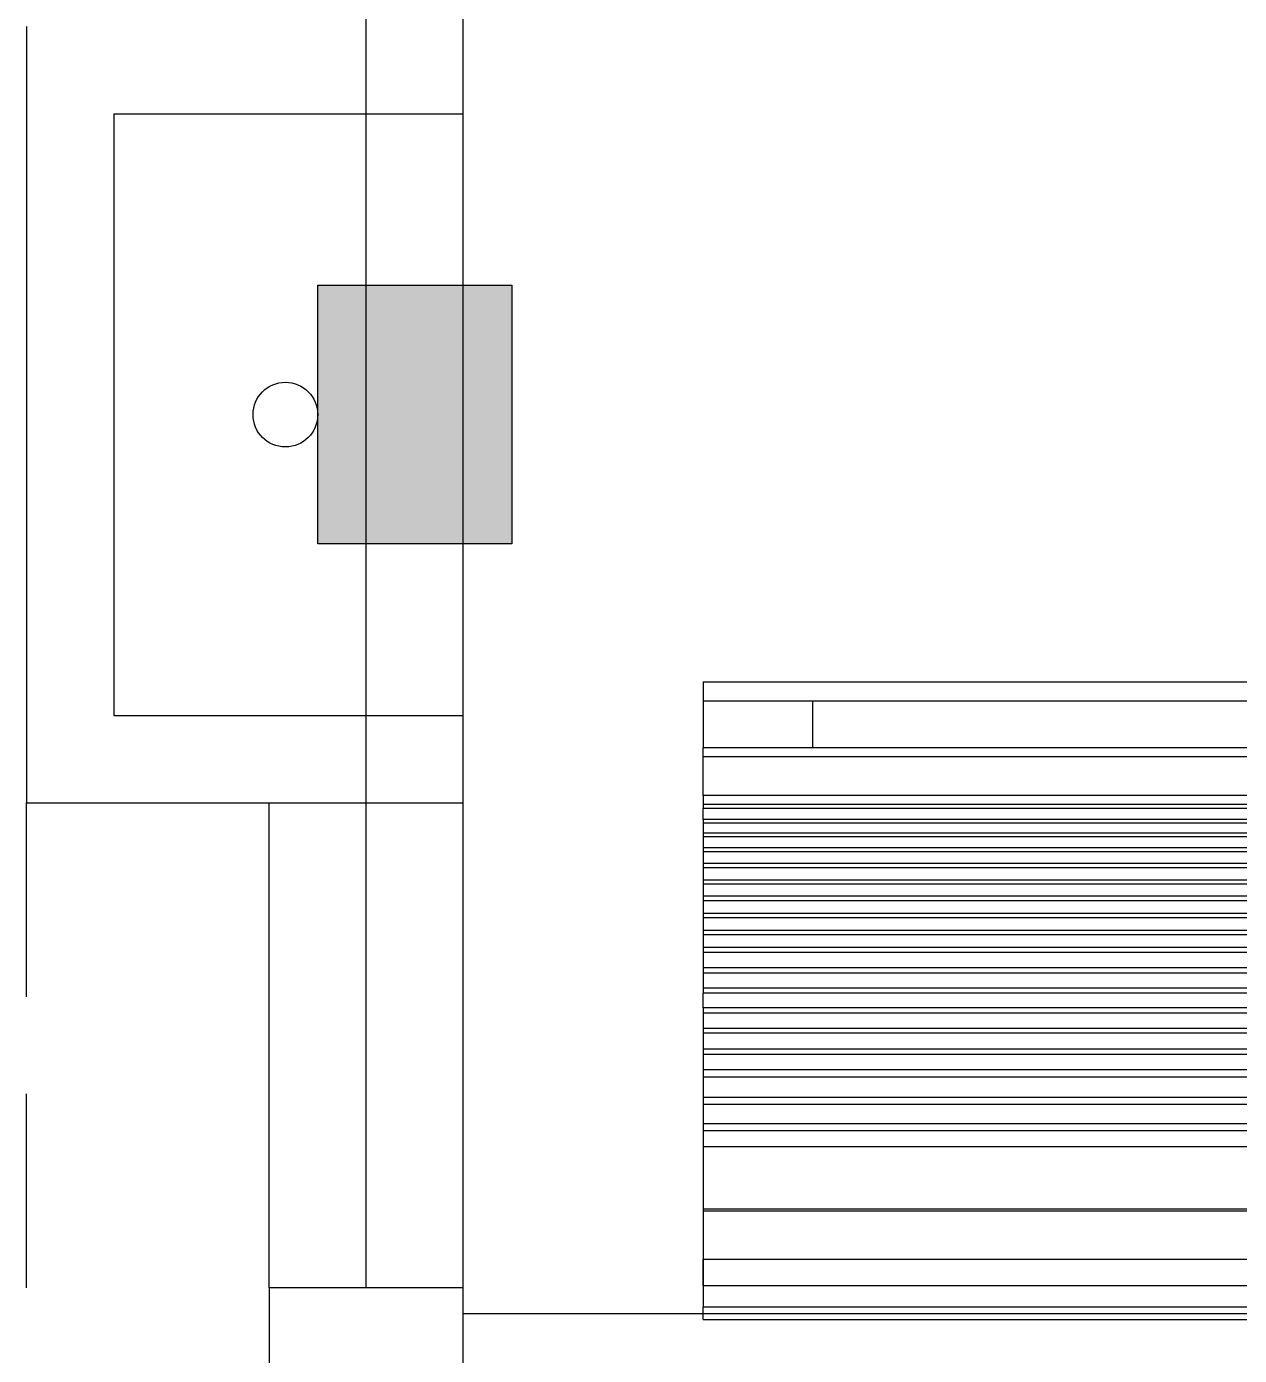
# Model space of a CAD drawing. Header units: inches. Extents: x -85907952 to 802144, y 988801 to 3125513.
# Drawn here: x 401698 to 403572, y 1052679 to 1054733 of the extents above; entities that cross this region are included whole.
import ezdxf

# ---------------------------------------------------------------- set-up
doc = ezdxf.new("R2010")
doc.units = ezdxf.units.IN
doc.header["$MEASUREMENT"] = 0
doc.linetypes.add('HIDDEN', pattern=[0.375, 0.25, -0.125])
doc.layers.add('COLUMN', color=8, linetype='Continuous', lineweight=30)
for name, color, linetype in [('DOWNPIPE', 8, 'Continuous'), ('Edges', 7, 'Continuous'), ('LW', 2, 'Continuous'), ('partition', 8, 'Continuous'), ('WALL', 1, 'Continuous')]:
    doc.layers.add(name, color=color, linetype=linetype)

# ---------------------------------------------------------------- blocks, each defined once
blk = doc.blocks.new('1.0HP AIR CONDITION')
for p, q in [((-1310.1, 956.6), (-1310.1, 884.6)), ((-1478.9, 52.1), (-1478.9, 93.4)), ((-1478.9, 93.4), (1478.9, 93.4)), ((1478.9, 52.1), (-1478.9, 52.1))]:
    blk.add_line(p, q)
at = {"layer": 'Edges'}
for p, q in [((-1478.9, 985.9), (1478.9, 985.9)), ((-1478.9, 985.9), (-1478.9, 956.6)), ((-1478.9, 956.6), (1478.9, 956.6)), ((-1478.9, 956.6), (-1478.9, 884.6)), ((-1478.9, 884.6), (1478.9, 884.6)), ((-1478.9, 870), (-1478.9, 884.6)), ((1478.9, 870), (-1478.9, 870)), ((-1478.9, 810.4), (-1478.9, 870)), ((-1478.9, 810.4), (-1478.9, 796.2)), ((1478.9, 810.4), (-1478.9, 810.4)), ((1478.9, 796.2), (-1478.9, 796.2)), ((-1478.9, 796.2), (-1478.9, 790.4)), ((1478.9, 790.4), (-1478.9, 790.4)), ((-1478.9, 773.4), (-1478.9, 790.4)), ((1478.9, 773.4), (-1478.9, 773.4)), ((-1478.9, 773.4), (-1478.9, 767.4)), ((1478.9, 767.4), (-1478.9, 767.4)), ((-1478.9, 767.4), (-1478.9, 752)), ((-1478.9, 752), (-1478.9, 746.5)), ((1478.9, 752), (-1478.9, 752)), ((1478.9, 746.5), (-1478.9, 746.5)), ((-1478.9, 746.5), (-1478.9, 729.6)), ((1478.9, 729.6), (-1478.9, 729.6)), ((-1478.9, 729.6), (-1478.9, 723.4)), ((1478.9, 723.4), (-1478.9, 723.4)), ((-1478.9, 723.4), (-1478.9, 705.1)), ((1478.9, 705.1), (-1478.9, 705.1)), ((-1478.9, 705.1), (-1478.9, 698.3)), ((-1478.9, 698.3), (-1478.9, 679.6)), ((1478.9, 698.3), (-1478.9, 698.3)), ((1478.9, 679.6), (-1478.9, 679.6)), ((-1478.9, 679.6), (-1478.9, 673.2)), ((1478.9, 673.2), (-1478.9, 673.2)), ((-1478.9, 673.2), (-1478.9, 654.7)), ((1478.9, 654.7), (-1478.9, 654.7)), ((-1478.9, 654.7), (-1478.9, 647.3)), ((1478.9, 647.3), (-1478.9, 647.3)), ((-1478.9, 647.3), (-1478.9, 628.1)), ((1478.9, 628.1), (-1478.9, 628.1)), ((-1478.9, 628.1), (-1478.9, 621.2)), ((1478.9, 621.2), (-1478.9, 621.2)), ((-1478.9, 621.2), (-1478.9, 601.8)), ((1478.9, 601.8), (-1478.9, 601.8)), ((-1478.9, 601.8), (-1478.9, 594.9)), ((1478.9, 594.9), (-1478.9, 594.9)), ((-1478.9, 594.9), (-1478.9, 575.3)), ((1478.9, 575.3), (-1478.9, 575.3)), ((-1478.9, 575.3), (-1478.9, 567.5)), ((1478.9, 567.5), (-1478.9, 567.5)), ((-1478.9, 567.5), (-1478.9, 543.8)), ((1478.9, 543.8), (-1478.9, 543.8)), ((-1478.9, 543.8), (-1478.9, 535.5)), ((-1478.9, 535.5), (-1478.9, 512.6)), ((1478.9, 535.5), (-1478.9, 535.5)), ((1478.9, 512.6), (-1478.9, 512.6)), ((-1478.9, 512.6), (-1478.9, 504.5)), ((1478.9, 504.5), (-1478.9, 504.5)), ((-1478.9, 481.8), (-1478.9, 504.5)), ((1478.9, 481.8), (-1478.9, 481.8)), ((-1478.9, 481.8), (-1478.9, 473.7)), ((-1478.9, 473.7), (-1478.9, 450.2)), ((1478.9, 473.7), (-1478.9, 473.7)), ((1478.9, 450.2), (-1478.9, 450.2)), ((-1478.9, 450.2), (-1478.9, 442.8)), ((-1478.9, 442.8), (-1478.9, 418.2)), ((1478.9, 442.8), (-1478.9, 442.8)), ((1478.9, 418.2), (-1478.9, 418.2)), ((-1478.9, 418.2), (-1478.9, 409.7)), ((1478.9, 409.7), (-1478.9, 409.7)), ((-1478.9, 409.7), (-1478.9, 386)), ((1478.9, 386), (-1478.9, 386)), ((-1478.9, 386), (-1478.9, 374.8)), ((1478.9, 374.8), (-1478.9, 374.8)), ((-1478.9, 374.8), (-1478.9, 343.5)), ((1478.9, 343.5), (-1478.9, 343.5)), ((-1478.9, 343.5), (-1478.9, 332.5)), ((1478.9, 332.5), (-1478.9, 332.5)), ((-1478.9, 332.5), (-1478.9, 302.6)), ((-1478.9, 302.6), (-1478.9, 291.6)), ((1478.9, 302.6), (-1478.9, 302.6)), ((1478.9, 291.6), (-1478.9, 291.6)), ((-1478.9, 291.6), (-1478.9, 267.1)), ((1478.9, 267.1), (-1478.9, 267.1)), ((-1478.9, 267.1), (-1478.9, 170.5)), ((1478.9, 170.5), (-1478.9, 170.5)), ((-1478.9, 170.5), (-1478.9, 167.8)), ((1478.9, 167.8), (-1478.9, 167.8)), ((-1478.9, 167.8), (-1478.9, 19.1)), ((-1279.8, 19.1), (-1478.9, 19.1)), ((-1478.9, 0), (-1478.9, 19.1)), ((-1478.9, 0), (1478.9, 0)), ((-1277.4, 19.1), (-1279.8, 19.1)), ((1260.5, 19.1), (-1277.4, 19.1))]:
    blk.add_line(p, q, dxfattribs=at)

msp = doc.modelspace()

# ---------------------------------------------------------------- linework, layer by layer
at = {"layer": 'COLUMN'}
msp.add_lwpolyline([(402147.7, 1054333.4), (402447.7, 1054333.4), (402447.7, 1053933.4), (402147.7, 1053933.4)], close=True, dxfattribs=at)
msp.add_solid([(402147.7, 1054333.4), (402447.7, 1054333.4), (402147.7, 1053933.4), (402447.7, 1053933.4)], dxfattribs=at)
at = {"layer": 'DOWNPIPE'}
msp.add_circle((402097.7, 1054133.4), 50, dxfattribs=at)
at = {"layer": 'LW', "linetype": 'HIDDEN', "ltscale": 1200}
msp.add_line((401697.7, 1048733.4), (401697.7, 1053533.4), dxfattribs=at)
at = {"layer": 'LW'}
msp.add_line((402072.7, 1052783.4), (402072.7, 1053533.4), dxfattribs=at)
at = {"layer": 'partition'}
msp.add_line((402372.7, 1052743.4), (406372.7, 1052743.4), dxfattribs=at)
at = {"layer": 'WALL'}
for p, q in [((402372.7, 1052633.4), (402372.7, 1055633.4)), ((402222.7, 1052783.4), (402222.7, 1055483.4)), ((401697.7, 1054733.4), (401697.7, 1053533.4)), ((401832.7, 1054598.4), (401832.7, 1053668.4)), ((401832.7, 1054598.4), (402372.7, 1054598.4)), ((401832.7, 1053668.4), (402372.7, 1053668.4)), ((401697.7, 1053533.4), (402372.7, 1053533.4))]:
    msp.add_line(p, q, dxfattribs=at)
msp.add_lwpolyline([(402372.7, 1052633.4), (402372.7, 1052783.4), (402072.7, 1052783.4), (402072.7, 1052633.4)], close=True, dxfattribs=at)

# ---------------------------------------------------------------- block references
msp.add_blockref('1.0HP AIR CONDITION', (404222.4, 1052734.2))

doc.saveas('drawing.dxf')
